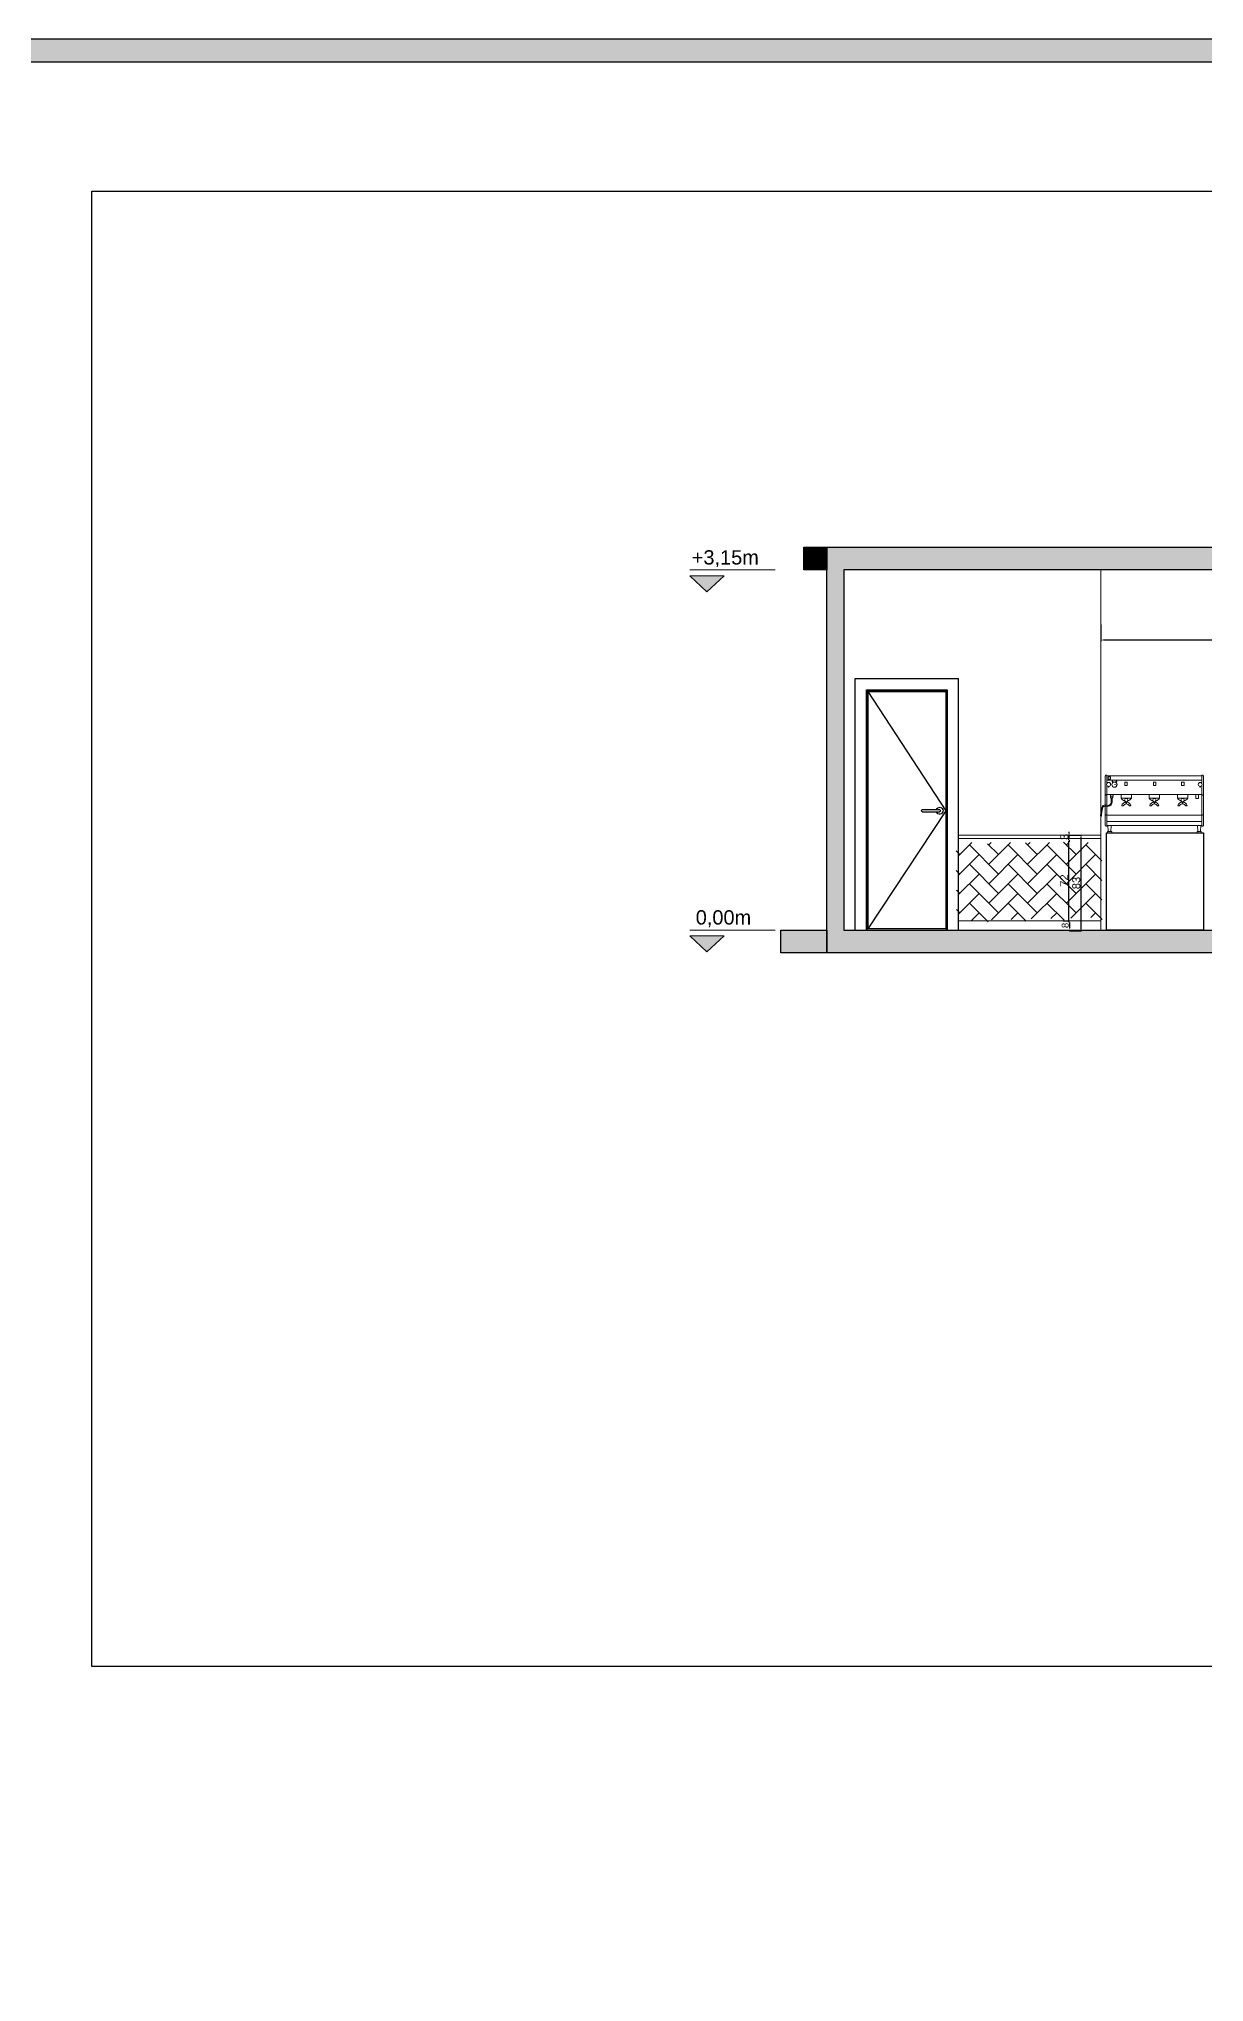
# Model space of a CAD drawing. Header units: millimetres. Extents: x 1287 to 21021, y -1522 to 4173.
# Drawn here: x 8272 to 9292, y 2359 to 4060 of the extents above; entities that cross this region are included whole.
import ezdxf

# ---------------------------------------------------------------- set-up
doc = ezdxf.new("R2010")
doc.units = ezdxf.units.MM
for name, color, linetype, lineweight in [('A-ANNO-SYMB', 32, 'Continuous', 5), ('AHŞAP', 44, 'Continuous', 25), ('DOĞRAMA', 4, 'Continuous', 25), ('LAMBRİ', 105, 'Continuous', 25), ('MERMER', 7, 'Continuous', 18), ('seramik', 7, 'Continuous', 9), ('ÖLÇÜ', 40, 'Continuous', 5)]:
    doc.layers.add(name, color=color, linetype=linetype, lineweight=lineweight)
doc.styles.get("Standard").update_dxf_attribs({"font": 'arial.ttf'})
doc.dimstyles.new('ISO-25', dxfattribs={"dimtxt": 2.5, "dimasz": 2.5, "dimexe": 1.25, "dimexo": 0.625, "dimtad": 1, "dimtxsty": 'Standard', "dimcen": 2.5, "dimadec": 0, "dimazin": 0, "dimtfac": 1, "dimtmove": 0, "dimatfit": 3, "dimfxl": 1, "dimarcsym": 0})

# ---------------------------------------------------------------- blocks, each defined once
blk = doc.blocks.new('A$C4B8B368E')
at = {"layer": 'DOĞRAMA'}
for p, q in [((103.0999841094017, 220.0000464916229, 2.42530481657197e-05), (12.69919218491486, 220.0000464916229, 2.425305344492077e-05)), ((12.69919218491486, 4.649162292480469e-05), (12.69919218491486, 220.0000464916229)), ((22.69919218491486, 4.649162292480469e-05, 2.842698703046954e-05), (22.69919218491486, 210.0000464916229, 2.842698703046954e-05)), ((22.69919218491486, 210.0000464916229, 2.842698703046954e-05), (22.69919218491486, 4.649162292480469e-05, 2.842698703046954e-05)), ((93.0999841094017, 210.0000464916229), (22.69919218491486, 210.0000464916229, 4.451503664823947e-09)), ((92.54998409748077, 209.450046479702), (23.24919218193463, 209.450046479702, 4.422076186418766e-09)), ((23.24919218193463, 209.450046479702, 2.842698703046954e-05), (23.24919218193463, 4.649162292480469e-05, 2.842698703046954e-05)), ((91.84998409450054, 208.7500464916229, 2.42530481657197e-05), (23.74919218193463, 208.7500464916229, 2.425305344492077e-05)), ((23.74919218193463, 208.7500464916229, 4.395323933174068e-09), (23.74919218193463, 1.000046491622925, 4.395323933174068e-09)), ((91.84998409450054, 208.7500464916229, 2.42530481657197e-05), (23.74919218193463, 104.3750464916229, 4.395323933174068e-09)), ((91.84998409450054, 208.7500464916229, 4.390044732103496e-09), (91.84998409450054, 1.000046491622925, 2.41368869291529e-05)), ((92.54998409748077, 4.649162292480469e-05, 4.178323630261837e-06), (92.54998409748077, 209.450046479702, 4.178323630261837e-06)), ((93.0999841094017, 4.649162292480469e-05), (93.0999841094017, 210.0000464916229)), ((93.0999841094017, 210.0000464916229), (93.0999841094017, 4.649162292480469e-05)), ((93.0999841094017, 210.0000464916229), (93.0999841094017, 4.649162292480469e-05)), ((103.0999841094017, 4.649162292480469e-05), (103.0999841094017, 220.0000464916229)), ((23.74919218193463, 104.3750464916229, 4.395323933174068e-09), (91.84998409450054, 1.000046491622925, 4.390044732103496e-09)), ((44.09998409449872, 105.3750464916229, 8.780089465020144e-09), (29.09998409449872, 105.3750464916229, 8.780089465074354e-09)), ((44.09998409449872, 103.3750464916229, 8.780089465020144e-09), (29.29593177139577, 103.3750464916229, 8.780089465074354e-09)), ((103.0999841094017, 4.649162292480469e-05), (12.69919218491486, 4.649162292480469e-05)), ((23.74919218193463, 1.000046491622925, 4.040820643350997e-05), (91.84998409450054, 1.000046491622925, 4.04082011543089e-05))]:
    blk.add_line(p, q, dxfattribs=at)
at = {"layer": 'DOĞRAMA', "elevation": 2.41368869291529e-05}
blk.add_lwpolyline([(91.84998409450054, 1.000046491622925), (91.84998409450054, 208.7500464916229), (23.74919218193463, 208.7500464916229), (91.84998409450054, 208.7500464916229)], dxfattribs=at)
at = {"layer": 'DOĞRAMA'}
for centre, radius, start, end in [((29.09998409449872, 104.3750464916229, 8.780089465020144e-09), 3, 19.47122109978986, 340.5287789002101), ((29.41483883559522, 104.3962951302528, 8.780089465074354e-09), 1.028147706526326, 107.8324753812541, 263.3587821035019), ((44.09998409449872, 104.3750464916229, 5.926576629668422e-06), 1, 0, 90), ((44.09998409449872, 104.3750464916229, 5.926576629668422e-06), 1, 270, 0)]:
    blk.add_arc(centre, radius, start, end, dxfattribs=at)
blk = doc.blocks.new('A$C58B52EC7')
at = {"layer": 'A-ANNO-SYMB'}
h = blk.add_hatch(color=256, dxfattribs=at)
h.dxf.hatch_style = 1
h.paths.add_polyline_path([(-3.118075255770236e-06, 14.15921472698142), (29.99999688192474, 14.15921472698142), (14.99999688192474, 3.950937070840155e-06)])
blk.add_line((-3.118075255770236e-06, 19.15921472698142), (74.74589130802633, 19.15921472698142), dxfattribs=at)
blk.add_lwpolyline([(-3.118075255770236e-06, 14.15921472698142), (29.99999688192474, 14.15921472698142), (14.99999688192474, 3.950937070840155e-06), (-3.118075255770236e-06, 14.15921472698142)], dxfattribs=at)
at = {"layer": 'A-ANNO-SYMB', "insert": (5.133770077794907, 36.45134736386103), "char_height": 12.5, "attachment_point": 1}
blk.add_mtext_dynamic_manual_height_columns('0,00m', width=89.7583155451648, gutter_width=12.5, heights=[0], dxfattribs=at)
blk = doc.blocks.new('KAHVE')
at = {"lineweight": 9}
for p, q in [((9650.174800596427, 3611.321114823891), (9649.692647334346, 3610.356808299682)), ((9649.692647334346, 3610.356808299682), (9649.692647334346, 3594.3167037256)), ((9650.174800596427, 3611.321114823891), (9651.02076994122, 3611.321114823891)), ((9651.02076994122, 3611.321114823891), (9651.02076994122, 3606.867997847887)), ((9734.252518305642, 3610.617991090816), (9651.02076994122, 3610.617991090816)), ((9734.252518305642, 3606.867997847887), (9651.02076994122, 3606.867997847887)), ((9651.02076994122, 3606.867997847887), (9651.02076994122, 3603.71269050659)), ((9652.142642919738, 3607.748627350031), (9652.142642919738, 3609.737361588649)), ((9654.330138978125, 3609.737361588649), (9652.142642919738, 3609.737361588649)), ((9654.330138978125, 3607.748627350031), (9652.142642919738, 3607.748627350031)), ((9654.330138978125, 3607.748627350031), (9654.330138978125, 3609.737361588649)), ((9666.68165970123, 3602.335331570328), (9666.68165970123, 3605.032826709764)), ((9668.869155759616, 3605.032826709764), (9666.68165970123, 3605.032826709764)), ((9668.869155759616, 3602.335331570328), (9668.869155759616, 3605.032826709764)), ((9691.75059378405, 3602.335331570328), (9691.75059378405, 3605.032826709764)), ((9691.75059378405, 3605.032826709764), (9693.938089842437, 3605.032826709764)), ((9693.938089842437, 3602.335331570328), (9693.938089842437, 3605.032826709764)), ((9716.430786670693, 3602.335331570328), (9716.430786670693, 3605.032826709764)), ((9716.430786670693, 3605.032826709764), (9718.61828272908, 3605.032826709764)), ((9718.61828272908, 3602.335331570328), (9718.61828272908, 3605.032826709764)), ((9735.098487650435, 3611.321114823891), (9734.252518305642, 3611.321114823891)), ((9734.252518305642, 3611.321114823891), (9734.252518305642, 3606.867997847887)), ((9734.252518305642, 3606.867997847887), (9734.252518305642, 3603.859250236273)), ((9735.098487650435, 3611.321114823891), (9735.58064091254, 3610.356808299682)), ((9735.58064091254, 3610.356808299682), (9735.58064091254, 3594.3167037256)), ((9650.005146771246, 3594.160454007139), (9649.692647334346, 3594.472953444061)), ((9649.692647334346, 3585.047691692639), (9649.692647334346, 3594.3167037256)), ((9650.005146771246, 3594.160454007139), (9650.005146771246, 3594.133645793696)), ((9650.317646208168, 3593.821146356774), (9651.02076994122, 3593.821146356774)), ((9651.02076994122, 3602.594009430491), (9651.02076994122, 3594.277395534672)), ((9651.02076994122, 3594.277395534672), (9734.252518305642, 3594.277395534672)), ((9651.02076994122, 3594.277395534672), (9651.02076994122, 3584.773484345729)), ((9652.197243513325, 3601.21056765138), (9652.197243513325, 3601.479580696526)), ((9652.978492105583, 3601.21056765138), (9652.978492105583, 3601.487230609887)), ((9654.164514276543, 3594.277395534672), (9654.164514276543, 3592.868023074202)), ((9654.164514276543, 3592.868023074202), (9656.527010019607, 3592.868023074202)), ((9654.361388921803, 3592.868023074202), (9654.361388921803, 3591.293025912152)), ((9654.361388921803, 3591.293025912152), (9656.330135374348, 3591.293025912152)), ((9654.95076285982, 3591.293025912152), (9654.95076285982, 3587.830722029617)), ((9655.740761436331, 3591.293025912152), (9655.740761436331, 3587.806789364823)), ((9656.330135374348, 3592.868023074202), (9656.330135374348, 3591.293025912152)), ((9656.527010019607, 3594.277395534672), (9656.527010019607, 3592.868023074202)), ((9657.689507924923, 3602.950504906726), (9659.260881564156, 3602.671547839039)), ((9663.453536466248, 3594.277395534672), (9663.453536466248, 3591.103026254515)), ((9663.453536466248, 3591.103026254515), (9672.486020190776, 3591.103026254515)), ((9663.653536105872, 3591.02802638965), (9663.68791104394, 3591.02802638965)), ((9668.869155759616, 3602.335331570328), (9666.68165970123, 3602.335331570328)), ((9666.823659138889, 3588.535976531769), (9666.823659138889, 3587.58114378135)), ((9669.115897518135, 3588.50120827704), (9669.115897518135, 3587.635485520487)), ((9672.486020190776, 3594.277395534672), (9672.486020190776, 3591.103026254515)), ((9688.13372935289, 3594.277395534672), (9688.13372935289, 3591.103026254515)), ((9697.166213077418, 3591.103026254515), (9688.13372935289, 3591.103026254515)), ((9691.503852025531, 3588.50120827704), (9691.503852025531, 3587.635485520487)), ((9691.75059378405, 3602.335331570328), (9693.938089842437, 3602.335331570328)), ((9693.796090404778, 3588.535976531769), (9693.796090404778, 3587.58114378135)), ((9696.966213437794, 3591.02802638965), (9696.931838499726, 3591.02802638965)), ((9697.166213077418, 3594.277395534672), (9697.166213077418, 3591.103026254515)), ((9712.813922239533, 3594.277395534672), (9712.813922239533, 3591.103026254515)), ((9721.846405964037, 3591.103026254515), (9712.813922239533, 3591.103026254515)), ((9716.18404491215, 3588.50120827704), (9716.18404491215, 3587.635485520487)), ((9716.430786670693, 3602.335331570328), (9718.61828272908, 3602.335331570328)), ((9718.47628329142, 3588.535976531769), (9718.47628329142, 3587.58114378135)), ((9721.646406324413, 3591.02802638965), (9721.612031386368, 3591.02802638965)), ((9721.846405964037, 3594.277395534672), (9721.846405964037, 3591.103026254515)), ((9728.746278227256, 3594.277395534672), (9728.746278227256, 3590.949248395225)), ((9728.746278227256, 3590.949248395225), (9728.996277776774, 3590.699248845683)), ((9731.108773970296, 3590.949248395225), (9728.746278227256, 3590.949248395225)), ((9730.858774420776, 3590.699248845683), (9728.996277776774, 3590.699248845683)), ((9731.108773970296, 3590.949248395225), (9730.858774420776, 3590.699248845683)), ((9731.108773970296, 3594.277395534672), (9731.108773970296, 3590.949248395225)), ((9732.294796141256, 3601.21056765138), (9732.294796141256, 3601.487230609887)), ((9733.076044733538, 3601.21056765138), (9733.076044733538, 3601.479580696526)), ((9734.252518305642, 3602.447449700808), (9734.252518305642, 3594.277395534672)), ((9734.252518305642, 3594.277395534672), (9734.252518305642, 3576.535865002841)), ((9734.955642038694, 3593.821146356774), (9734.252518305642, 3593.821146356774)), ((9735.268141475617, 3594.160454007139), (9735.58064091254, 3594.472953444061)), ((9735.268141475617, 3594.160454007139), (9735.268141475617, 3594.133645793696)), ((9735.58064091254, 3575.884057915554), (9735.58064091254, 3594.3167037256)), ((9645.541979761394, 3576.669272977247), (9645.383633689367, 3575.54128092599)), ((9646.254484512885, 3575.419032008497), (9645.383633689367, 3575.54128092599)), ((9646.412830584886, 3576.547024059755), (9645.541979761394, 3576.669272977247)), ((9645.660036291945, 3577.283827355172), (9645.573151660403, 3576.664897106186)), ((9646.480228799228, 3577.168689786893), (9645.660036291945, 3577.283827355172)), ((9645.679802924646, 3577.281052540725), (9646.372514542443, 3582.215644152363)), ((9646.412830584886, 3576.547024059755), (9646.254484512885, 3575.419032008497)), ((9646.480228799228, 3577.168689786893), (9646.393344167662, 3576.54975953793)), ((9646.462130759348, 3577.171230366424), (9647.154842377124, 3582.105821978085)), ((9649.692647334346, 3567.276752448425), (9649.692647334346, 3584.257507943239)), ((9650.34445442161, 3576.535865002841), (9649.692647334346, 3575.884057915554)), ((9650.34445442161, 3576.535865002841), (9651.02076994122, 3576.535865002841)), ((9651.02076994122, 3583.965345249039), (9651.02076994122, 3566.624945361161)), ((9734.252518305642, 3576.106178277073), (9651.02076994122, 3576.106178277073)), ((9734.252518305642, 3570.842841981601), (9651.02076994122, 3570.842841981601)), ((9664.09612010966, 3584.430128083162), (9665.257850650716, 3584.430128083162)), ((9670.86445488736, 3584.430128083162), (9672.026185428416, 3584.430128083162)), ((9689.755294656306, 3584.430128083162), (9688.59356411525, 3584.430128083162)), ((9696.523629434028, 3584.430128083162), (9695.36189889295, 3584.430128083162)), ((9714.435487542949, 3584.430128083162), (9713.273757001869, 3584.430128083162)), ((9721.203822320671, 3584.430128083162), (9720.042091779593, 3584.430128083162)), ((9734.252518305642, 3576.535865002841), (9734.252518305642, 3566.624945361161)), ((9734.928833825252, 3576.535865002841), (9734.252518305642, 3576.535865002841)), ((9734.928833825252, 3576.535865002841), (9735.58064091254, 3575.884057915554)), ((9735.58064091254, 3567.276752448425), (9735.58064091254, 3575.884057915554)), ((9650.005146771246, 3566.964253011526), (9649.692647334346, 3567.276752448425)), ((9650.005146771246, 3566.964253011526), (9650.005146771246, 3566.93744479806)), ((9650.317646208168, 3566.624945361161), (9651.02076994122, 3566.624945361161)), ((9734.252518305642, 3567.278069184295), (9651.02076994122, 3567.278069184295)), ((9655.345762148076, 3561.828079004556), (9651.595768905123, 3561.828079004556)), ((9651.595768905123, 3561.828079004556), (9651.639518826287, 3560.765580919053)), ((9655.302012226912, 3560.765580919053), (9651.639518826287, 3560.765580919053)), ((9652.298892638175, 3562.015578666696), (9652.016973503301, 3567.278069184295)), ((9654.642638415024, 3562.015578666696), (9652.298892638175, 3562.015578666696)), ((9652.767641793558, 3562.015578666696), (9652.767641793558, 3561.828079004556)), ((9654.173889259662, 3560.765580919053), (9652.767641793558, 3560.765580919053)), ((9654.173889259662, 3562.015578666696), (9654.173889259662, 3561.828079004556)), ((9654.642638415024, 3562.015578666696), (9654.924557549897, 3567.278069184295)), ((9655.345762148076, 3561.828079004556), (9655.302012226912, 3560.765580919053)), ((9733.677519341716, 3561.828079004556), (9729.927526098787, 3561.828079004556)), ((9729.927526098787, 3561.828079004556), (9729.97127601995, 3560.765580919053)), ((9733.633769420552, 3560.765580919053), (9729.97127601995, 3560.765580919053)), ((9730.630649831839, 3562.015578666696), (9730.348730696966, 3567.278069184295)), ((9732.974395608688, 3562.015578666696), (9730.630649831839, 3562.015578666696)), ((9731.0993989872, 3562.015578666696), (9731.0993989872, 3561.828079004556)), ((9732.505646453305, 3560.765580919053), (9731.0993989872, 3560.765580919053)), ((9732.505646453305, 3562.015578666696), (9732.505646453305, 3561.828079004556)), ((9732.974395608688, 3562.015578666696), (9733.256314743538, 3567.278069184295)), ((9733.677519341716, 3561.828079004556), (9733.633769420552, 3560.765580919053)), ((9734.955642038694, 3566.624945361161), (9734.252518305642, 3566.624945361161)), ((9735.268141475617, 3566.964253011526), (9735.58064091254, 3567.276752448425)), ((9735.268141475617, 3566.964253011526), (9735.268141475617, 3566.93744479806))]:
    blk.add_line(p, q, dxfattribs=at)
for centre, radius in [((9652.587867809454, 3603.153349968529), 1.71874690301875), ((9657.689507924923, 3602.950504906726), 2.281245889461254), ((9655.9498916669, 3605.667706391302), 0.390624296140625), ((9659.42912418297, 3605.667706391302), 0.390624296140625), ((9732.685420437409, 3603.153349968529), 1.71874690301875), ((9667.983105420246, 3589.397235044668), 1.444327492422776), ((9692.63664412342, 3589.397235044668), 1.444327492422776), ((9717.316837010061, 3589.397235044668), 1.444327492422776), ((9667.969778328523, 3586.85297157822), 0.3884693085674097), ((9692.649971215165, 3586.85297157822), 0.3884693085674097), ((9717.330164101784, 3586.85297157822), 0.3884693085674097)]:
    blk.add_circle(centre, radius, dxfattribs=at)
for centre, radius, start, end in [((9650.317646208168, 3594.133645793696), 0.3124994369125, 180, 270), ((9652.587867809454, 3601.21056765138), 0.390624296140625, 180, 0), ((9651.554113767477, 3588.048074420279), 3.40359620377028, 283.8247333237024, 356.3386213480965), ((9651.554113767477, 3588.048074420279), 4.193594780285079, 283.5630019019545, 356.7015758394954), ((9667.957309267362, 3594.05504671309), 5.385015713222241, 213.243038425454, 256.0033700842745), ((9668.061152769038, 3583.753966174851), 4.022272854527526, 9.677625184878764, 170.3223748151213), ((9668.024344055048, 3594.010868268524), 5.325607863765502, 284.0535001109947, 326.9062013034611), ((9692.595405488619, 3594.010868268524), 5.325607863765502, 213.0937986965389, 255.9464998890053), ((9692.558596774628, 3583.753966174851), 4.022272854527526, 9.677625184878764, 170.3223748151213), ((9692.662440276326, 3594.05504671309), 5.385015713222241, 283.9966299157255, 326.756961574546), ((9717.275598375261, 3594.010868268524), 5.325607863765502, 213.0937986965389, 255.9464998890053), ((9717.23878966127, 3583.753966174851), 4.022272854527526, 9.677625184878764, 170.3223748151213), ((9717.342633162945, 3594.05504671309), 5.385015713222241, 283.9966299157255, 326.756961574546), ((9732.685420437409, 3601.21056765138), 0.390624296140625, 180, 0), ((9734.955642038694, 3594.133645793696), 0.3124994369125, 270, 0), ((9649.630563372997, 3581.758283451868), 3.2899940718148, 70.19621522438189, 172.00910918889), ((9649.630563372997, 3581.758283451868), 2.4999954953, 70.0626021539033, 172.00910918889), ((9651.76365015434, 3587.838750964281), 3.944000867871562, 250.1758452440998, 281.3164497017178), ((9651.76365015434, 3587.838750964281), 3.154002291356762, 250.1758452440998, 281.0360880259211), ((9668.061152769038, 3582.905791606236), 3.190940999380287, 28.53578256632525, 151.4642174336748), ((9692.558596774628, 3582.905791606236), 3.190940999380287, 28.53578256632525, 151.4642174336748), ((9717.23878966127, 3582.905791606236), 3.190940999380287, 28.53578256632525, 151.4642174336748), ((9650.317646208168, 3566.93744479806), 0.3124994369125, 180, 270), ((9734.955642038694, 3566.93744479806), 0.3124994369125, 270, 0)]:
    blk.add_arc(centre, radius, start, end, dxfattribs=at)
blk = doc.blocks.new('*D277')
at = {"layer": 'Defpoints', "color": 0, "transparency": 16777216}
for p in [(9173.462111837596, 3359.221130993274), (9173.962111837596, 3359.221130993274), (9173.962111837596, 3287.221130993274)]:
    blk.add_point(p, dxfattribs=at)
at = {"layer": 'ÖLÇÜ', "color": 0, "lineweight": -2, "transparency": 16777216}
for p, q in [((9173.362111837596, 3359.221130993274), (9172.962111837596, 3359.221130993274)), ((9173.462111837596, 3288.721130993274), (9173.462111837596, 3357.721130993274)), ((9173.362111837596, 3287.221130993274), (9172.962111837596, 3287.221130993274))]:
    blk.add_line(p, q, dxfattribs=at)
at = {"layer": 'ÖLÇÜ', "color": 0, "transparency": 16777216}
for points in [[(9173.212111837596, 3357.721130993274), (9173.712111837596, 3357.721130993274), (9173.462111837596, 3359.221130993274)], [(9173.212111837596, 3288.721130993274), (9173.712111837596, 3288.721130993274), (9173.462111837596, 3287.221130993274)]]:
    blk.add_solid(points, dxfattribs=at)
at = {"layer": 'ÖLÇÜ', "color": 0, "lineweight": 0, "transparency": 16777216, "insert": (9169.337111837596, 3323.221130993275), "char_height": 7, "attachment_point": 5, "rotation": 90}
blk.add_mtext('72', dxfattribs=at)
blk = doc.blocks.new('*D276')
at = {"layer": 'Defpoints', "color": 0, "transparency": 16777216}
for p in [(9173.392701226705, 3362.928518729122), (9184.098483566564, 3362.928518729122), (9173.462111837596, 3279.221130993274)]:
    blk.add_point(p, dxfattribs=at)
at = {"layer": 'ÖLÇÜ', "color": 0, "lineweight": -2, "transparency": 16777216}
for p, q in [((9173.992701226705, 3362.928518729122), (9184.598483566564, 3362.928518729122)), ((9184.098483566564, 3280.721130993274), (9184.098483566564, 3361.428518729122)), ((9174.062111837597, 3279.221130993274), (9184.598483566564, 3279.221130993274))]:
    blk.add_line(p, q, dxfattribs=at)
at = {"layer": 'ÖLÇÜ', "color": 0, "transparency": 16777216}
for points in [[(9183.848483566564, 3361.428518729122), (9184.348483566564, 3361.428518729122), (9184.098483566564, 3362.928518729122)], [(9183.848483566564, 3280.721130993274), (9184.348483566564, 3280.721130993274), (9184.098483566564, 3279.221130993274)]]:
    blk.add_solid(points, dxfattribs=at)
at = {"layer": 'ÖLÇÜ', "color": 0, "lineweight": 0, "transparency": 16777216, "insert": (9179.925734589757, 3321.074824861199), "char_height": 7, "attachment_point": 5, "rotation": 90}
blk.add_mtext('{\\fArial|b0|i0|c162|p34;83}', dxfattribs=at)
blk = doc.blocks.new('*D278')
at = {"layer": 'Defpoints', "color": 0, "transparency": 16777216}
for p in [(9167.77958465654, 3287.978087416755), (9167.77958465654, 3279.978087416754), (9173.898816874955, 3279.978087416754)]:
    blk.add_point(p, dxfattribs=at)
at = {"layer": 'ÖLÇÜ', "color": 0, "lineweight": -2, "transparency": 16777216}
for p, q in [((9168.37958465654, 3287.978087416755), (9174.398816874955, 3287.978087416755)), ((9173.898816874955, 3286.478087416755), (9173.898816874955, 3281.478087416754)), ((9168.37958465654, 3279.978087416754), (9174.398816874955, 3279.978087416754))]:
    blk.add_line(p, q, dxfattribs=at)
at = {"layer": 'ÖLÇÜ', "color": 0, "transparency": 16777216}
for points in [[(9173.648816874955, 3286.478087416755), (9174.148816874955, 3286.478087416755), (9173.898816874955, 3287.978087416755)], [(9173.648816874955, 3281.478087416754), (9174.148816874955, 3281.478087416754), (9173.898816874955, 3279.978087416754)]]:
    blk.add_solid(points, dxfattribs=at)
at = {"layer": 'ÖLÇÜ', "color": 0, "lineweight": 0, "transparency": 16777216, "insert": (9170.232889180548, 3283.978087416756), "char_height": 6, "attachment_point": 5, "rotation": 90}
blk.add_mtext('8', dxfattribs=at)
blk = doc.blocks.new('*D279')
at = {"layer": 'Defpoints', "color": 0, "transparency": 16777216}
for p in [(9173.704406264063, 3362.935475152602), (9173.898816874955, 3359.978087416755), (9173.89912387404, 3362.935475152602)]:
    blk.add_point(p, dxfattribs=at)
at = {"layer": 'ÖLÇÜ', "color": 0, "lineweight": -2, "transparency": 16777216}
for p, q in [((9173.29912387404, 3362.935475152602), (9173.204406264063, 3362.935475152602)), ((9173.298816874954, 3359.978087416755), (9173.204406264063, 3359.978087416755)), ((9173.704406264063, 3364.435475152602), (9173.704406264063, 3365.935475152602)), ((9173.704406264063, 3359.978087416755), (9173.704406264063, 3362.935475152602)), ((9173.704406264063, 3358.478087416755), (9173.704406264063, 3356.978087416755))]:
    blk.add_line(p, q, dxfattribs=at)
at = {"layer": 'ÖLÇÜ', "color": 0, "transparency": 16777216}
for points in [[(9173.454406264063, 3364.435475152602), (9173.954406264063, 3364.435475152602), (9173.704406264063, 3362.935475152602)], [(9173.454406264063, 3358.478087416755), (9173.954406264063, 3358.478087416755), (9173.704406264063, 3359.978087416755)]]:
    blk.add_solid(points, dxfattribs=at)
at = {"layer": 'ÖLÇÜ', "color": 0, "lineweight": 0, "transparency": 16777216, "insert": (9169.531657287256, 3361.456781284679), "char_height": 7, "attachment_point": 5, "rotation": 90}
blk.add_mtext('{\\fArial|b0|i0|c162|p34;3}', dxfattribs=at)
blk = doc.blocks.new('*D284')
at = {"layer": 'Defpoints', "color": 0, "transparency": 16777216}
for p in [(9201.355729323306, 3547.978084016946), (9446.101709204822, 3547.978084016946), (9201.355729323306, 3533.674828610048)]:
    blk.add_point(p, dxfattribs=at)
at = {"layer": 'ÖLÇÜ', "color": 0, "lineweight": -2, "transparency": 16777216}
for p, q in [((9201.355729323306, 3547.353084016946), (9201.355729323306, 3532.424828610048)), ((9446.101709204822, 3547.353084016946), (9446.101709204822, 3532.424828610048)), ((9443.601709204822, 3533.674828610048), (9203.855729323306, 3533.674828610048))]:
    blk.add_line(p, q, dxfattribs=at)
at = {"layer": 'ÖLÇÜ', "color": 0, "transparency": 16777216}
for points in [[(9203.855729323306, 3534.091495276715), (9203.855729323306, 3533.258161943382), (9201.355729323306, 3533.674828610048)], [(9443.601709204822, 3534.091495276715), (9443.601709204822, 3533.258161943382), (9446.101709204822, 3533.674828610048)]]:
    blk.add_solid(points, dxfattribs=at)
at = {"layer": 'ÖLÇÜ', "color": 0, "lineweight": 0, "transparency": 16777216, "insert": (9323.728719264065, 3538.354398869257), "char_height": 8, "attachment_point": 5}
blk.add_mtext('{\\fArial|b0|i0|c162|p34;240}', dxfattribs=at)

msp = doc.modelspace()

# ---------------------------------------------------------------- hatches: boundary and pattern name
h = msp.add_hatch(color=256)
h.dxf.hatch_style = 1
h.paths.add_polyline_path([(10598.77506125794, 584.5301125085289), (10598.77506125794, 4059.675286723527), (5942.637650619914, 4059.675286723527), (5942.637650619914, 584.5301125085289)])
h.paths.add_polyline_path([(5962.637650619914, 604.5301125085289), (5962.637650619914, 4039.675286723527), (10578.77506125794, 4039.675286723527), (10578.77506125794, 604.5301125085289)], flags=16)
h.paths.add_polyline_path([(6519.89250709527, 778.2702798628097), (6520.666568353723, 3865.935119369248), (6536.056568353726, 3865.935119369248), (6535.282507095269, 778.2702798628097)], flags=0)
h.paths.add_polyline_path([(6015.637649033714, 1487.424026553206), (6015.635230098405, 1502.884857163227), (6468.35751293929, 1502.884857163227), (6468.35751293929, 1487.494857163228)], flags=0)
h.paths.add_polyline_path([(6080.277721340261, 1558.408125258466), (6080.277721340257, 1881.291983526181), (6183.600555985939, 1881.291983526181), (6183.600555985942, 1558.408125258466)], flags=0)
h.paths.add_polyline_path([(6071.667485119795, 1891.799660691543), (6037.2265402379, 1891.799660691543), (6054.447012678831, 1921.935487463193)], flags=0)
h.paths.add_polyline_path([(6015.635230098405, 1969.703165007252), (6015.637649033714, 1985.163995617274), (6468.35751293929, 1985.093165007252), (6468.35751293929, 1969.703165007252)], flags=0)
h.paths.add_polyline_path([(6015.520725574383, 2302.177767552374), (6015.523144509692, 2317.638598162398), (6468.243008415264, 2317.567767552376), (6468.243008415264, 2302.177767552374)], flags=0)
h.paths.add_polyline_path([(6015.555957857638, 2537.897900370436), (6015.558376792947, 2553.358730980458), (6468.278240698519, 2553.287900370435), (6468.278240698519, 2537.897900370436)], flags=0)
h.paths.add_polyline_path([(6015.591190140889, 2763.088033188496), (6015.593609076198, 2778.548863798521), (6468.313472981774, 2778.478033188497), (6468.313472981774, 2763.088033188496)], flags=0)
h.paths.add_polyline_path([(6015.635230098405, 2988.278164628546), (6015.637649033714, 3003.73899523857), (6468.35751293929, 3003.668164628547), (6468.35751293929, 2988.278164628546)], flags=0)
h.paths.add_polyline_path([(6015.635230098405, 3269.753164628546), (6015.637649033714, 3285.213995238569), (6468.35751293929, 3285.143164628547), (6468.35751293929, 3269.753164628546)], flags=0)
h.paths.add_polyline_path([(6015.635230098405, 3569.858164628547), (6015.637649033714, 3585.318995238569), (6468.35751293929, 3585.248164628547), (6468.35751293929, 3569.858164628547)], flags=0)
h.paths.add_polyline_path([(6011.197630718226, 802.8585395012942), (6502.294663460381, 802.8585395012942), (6502.294663460381, 1366.204384941043), (6011.197630718226, 1366.204384941043)], flags=8)
h.paths.add_polyline_path([(6032.866089196434, 1386.230974358836), (6154.175468459734, 1386.230974358836), (6154.175468459734, 1444.648036555659), (6032.866089196434, 1444.648036555659)], flags=8)
h.paths.add_polyline_path([(6083.24901673775, 2022.590113966406), (6419.744344159305, 2022.590113966406), (6419.744344159305, 2188.638354561412), (6083.24901673775, 2188.638354561412)], flags=8)
h.paths.add_polyline_path([(6032.989399808515, 3510.142453663219), (6274.583226547942, 3510.142453663219), (6274.583226547942, 3568.559515860042), (6032.989399808515, 3568.559515860042)], flags=8)
h.paths.add_polyline_path([(6192.210792206406, 1890.768511358234), (6318.90426802193, 1890.768511358234), (6318.90426802193, 1916.599220019651), (6192.210792206406, 1916.599220019651)], flags=8)
h.paths.add_polyline_path([(6096.728438663099, 1889.902219746659), (6173.400542150163, 1889.902219746659), (6173.400542150163, 1915.732928408076), (6096.728438663099, 1915.732928408076)], flags=8)
h.paths.add_polyline_path([(6219.686280168065, 3657.172906161001), (6505.427593264928, 3657.172906161001), (6505.427593264928, 3704.63763600695), (6219.686280168065, 3704.63763600695)], flags=8)
h = msp.add_hatch(color=256)
h.dxf.hatch_style = 1
h.paths.add_polyline_path([(8941.552862935421, 3594.978084093953), (8961.552862935421, 3594.978084093953), (8961.552862935421, 3614.978084093953), (8941.552862935421, 3614.978084093953)])
h = msp.add_hatch(color=256)
h.dxf.hatch_style = 1
h.paths.add_polyline_path([(9961.619877212403, 3594.978084093953), (9961.619877212403, 3614.978084093953), (8961.552862935421, 3614.978084093953), (8961.552862935421, 3259.978084093953), (9981.619877212403, 3259.978084093952), (9981.619877212403, 3279.978084093952), (8976.559349589703, 3279.978084093953), (8976.559349589703, 3594.978084093953)])
h = msp.add_hatch(color=256)
h.dxf.hatch_style = 1
h.paths.add_polyline_path([(8961.552862935421, 3259.978084093953), (8961.552862935423, 3279.978084093953), (8921.552862935423, 3279.978084093953), (8921.552862935421, 3259.978084093953)])
at = {"layer": 'A-ANNO-SYMB'}
h = msp.add_hatch(color=256, dxfattribs=at)
h.dxf.hatch_style = 1
h.paths.add_polyline_path([(8841.809942993432, 3589.978084093953), (8871.809942993432, 3589.978084093953), (8856.809942993432, 3575.818873317909)])
at = {"layer": 'seramik', "lineweight": 0}
h = msp.add_hatch(dxfattribs=at)
h.set_pattern_fill('AR-HBONE', color=256, scale=3)
h.set_pattern_definition([(45, (-127343328.244497, -141991499.3652867), (1.332267629550188e-15, 16.97056274847714), [36, -12]), (135, (-127343319.7592156, -141991490.8800053), (1.332267629550188e-15, 16.97056274847714), [36, -12])])
h.paths.add_polyline_path([(9201.35572931869, 3356.978083758657), (9076.819922760578, 3356.978083758657), (9076.819922760578, 3287.978083758657), (9201.35572931869, 3287.978083758657)])

# ---------------------------------------------------------------- linework, layer by layer
for points in [[(10598.77506125794, 584.5301125085289), (5942.637650619914, 584.5301125085289), (5942.637650619914, 4059.675286723527), (10598.77506125794, 4059.675286723527)], [(10578.77506125794, 604.5301125085289), (5962.637650619914, 604.5301125085289), (5962.637650619914, 4039.675286723527), (10578.77506125794, 4039.675286723527)], [(8318.679788322943, 3926.358160311054), (10465.86116338031, 3926.358160311054), (10465.86116338031, 2635.4900751061), (8318.679788322943, 2635.4900751061)], [(8941.552862935421, 3614.978084093953), (8961.552862935421, 3614.978084093953), (8961.552862935421, 3594.978084093953), (8941.552862935421, 3594.978084093953)], [(8976.559349589703, 3279.978084093953), (9981.619877212403, 3279.978084093952), (9981.619877212403, 3259.978084093952), (8961.552862935421, 3259.978084093953), (8961.552862935421, 3614.978084093953), (9961.619877212403, 3614.978084093953), (9961.619877212403, 3594.978084093953), (8976.559349589703, 3594.978084093953)]]:
    msp.add_lwpolyline(points, close=True)
at = {"lineweight": 9}
msp.add_lwpolyline([(9201.355729323306, 3279.978084093953), (9201.355729323306, 3594.978084093953)], dxfattribs=at)
for points in [[(8961.552862935421, 3259.978084093953), (8921.552862935421, 3259.978084093953), (8921.552862935423, 3279.978084093953), (8961.552862935423, 3279.978084093953), (8961.552862935421, 3259.978084093953)], [(9076.819922760578, 3279.978087371643), (9201.355729323306, 3279.978087429216)]]:
    msp.add_lwpolyline(points)
at = {"layer": 'A-ANNO-SYMB'}
msp.add_line((8841.809942993432, 3594.978084093953), (8916.555837419533, 3594.978084093953), dxfattribs=at)
msp.add_lwpolyline([(8841.809942993432, 3589.978084093953), (8871.809942993432, 3589.978084093953), (8856.809942993432, 3575.818873317909), (8841.809942993432, 3589.978084093953)], dxfattribs=at)
at = {"layer": 'AHŞAP', "lineweight": 0}
for points in [[(9076.353259749145, 3362.978083758657), (9201.35572931869, 3362.920845657264)], [(9076.353259749145, 3359.978083758657), (9201.35572931869, 3359.978083758657)], [(9076.81992275688, 3287.978087371643), (9201.355729319608, 3287.978087429216)]]:
    msp.add_lwpolyline(points, dxfattribs=at)
at = {"layer": 'LAMBRİ', "lineweight": 9}
for p, q in [((8986.420749736459, 3287.972087170957), (8986.42074975136, 3362.972087170957)), ((9201.355729297458, 3287.96332880871), (9201.35572931236, 3362.96332880871))]:
    msp.add_line(p, q, dxfattribs=at)
for points in [[(9076.819922760578, 3279.978084093953), (9076.819922760578, 3362.978084034348)], [(9201.355729284935, 3362.97808403889), (9201.355729323306, 3279.978084115897)], [(9201.355729323306, 3279.978084115897), (9076.819922760578, 3279.978084093953)]]:
    msp.add_lwpolyline(points, dxfattribs=at)
at = {"layer": 'MERMER', "color": 21, "lineweight": -2}
msp.add_lwpolyline([(9206.355729304907, 3279.978084093953), (9206.355729304907, 3364.978084093953), (9291.355729304907, 3364.978084093953), (9291.355729304907, 3279.978084093953), (9206.355729304907, 3279.978084093953)], dxfattribs=at)

# ---------------------------------------------------------------- block references
at = {"xscale": -1}
msp.add_blockref('A$C4B8B368E', (9089.519114945493, 3279.97804088002, -8.292113590467888e-06), dxfattribs=at)
for name, p in [('KAHVE', (-444.3612594981605, -195.7874968250999)), ('A$C58B52EC7', (8841.809946111507, 3260.818869366972))]:
    msp.add_blockref(name, p)

# ---------------------------------------------------------------- texts
at = {"layer": 'A-ANNO-SYMB', "insert": (8843.468200117737, 3612.270216730833), "char_height": 12.5, "attachment_point": 1}
msp.add_mtext_dynamic_manual_height_columns('+3,15m', width=89.7583155451648, gutter_width=12.5, heights=[0], dxfattribs=at)

# ---------------------------------------------------------------- dimensions: what is measured, and where the dimension line sits
at = {"layer": 'ÖLÇÜ', "lineweight": 0}
dim = msp.add_linear_dim(base=(9201.355729323306, 3533.674828610048), p1=(9446.101709204822, 3547.978084016946), p2=(9201.355729323306, 3547.978084016946), text='{\\fArial|b0|i0|c162|p34;240}', dimstyle='ISO-25', override={"dimtxt": 8}, dxfattribs=at)
dim.commit()
dim.dimension.update_dxf_attribs({"geometry": '*D284', "text_midpoint": (9323.728719264065, 3538.354398869257)})
for base, p1, p2, override, picture, middle in [((9173.462111837596, 3359.221130993274), (9173.962111837596, 3287.221130993274), (9173.962111837596, 3359.221130993274), {"dimtxt": 7, "dimasz": 1.5, "dimexe": 0.5, "dimexo": 0.6}, '*D277', (9169.337111837596, 3323.221130993275)), ((9173.898816874955, 3279.978087416754), (9167.77958465654, 3287.978087416755), (9167.77958465654, 3279.978087416754), {"dimtxt": 6, "dimasz": 1.5, "dimexe": 0.5, "dimexo": 0.6}, '*D278', (9170.232889180548, 3283.978087416756))]:
    dim = msp.add_linear_dim(base=base, p1=p1, p2=p2, angle=90, dimstyle='ISO-25', override=override, dxfattribs=at)
    dim.commit()
    dim.dimension.update_dxf_attribs({"geometry": picture, "text_midpoint": middle})
dim = msp.add_linear_dim(base=(9173.704406264063, 3362.935475152602), p1=(9173.898816874955, 3359.978087416755), p2=(9173.89912387404, 3362.935475152602), angle=90, text='{\\fArial|b0|i0|c162|p34;3}', dimstyle='ISO-25', override={"dimtxt": 7, "dimasz": 1.5, "dimexe": 0.5, "dimexo": 0.6}, dxfattribs=at)
dim.commit()
dim.dimension.update_dxf_attribs({"geometry": '*D279', "text_midpoint": (9173.704406264063, 3361.456781284679), "dimtype": 160})
dim = msp.add_linear_dim(base=(9184.098483566564, 3362.928518729122), p1=(9173.462111837596, 3279.221130993274), p2=(9173.392701226705, 3362.928518729122), angle=90, text='{\\fArial|b0|i0|c162|p34;83}', dimstyle='ISO-25', override={"dimtxt": 7, "dimasz": 1.5, "dimexe": 0.5, "dimexo": 0.6}, dxfattribs=at)
dim.commit()
dim.dimension.update_dxf_attribs({"geometry": '*D276', "text_midpoint": (9179.925734589757, 3321.074824861199)})

doc.saveas('drawing.dxf')
